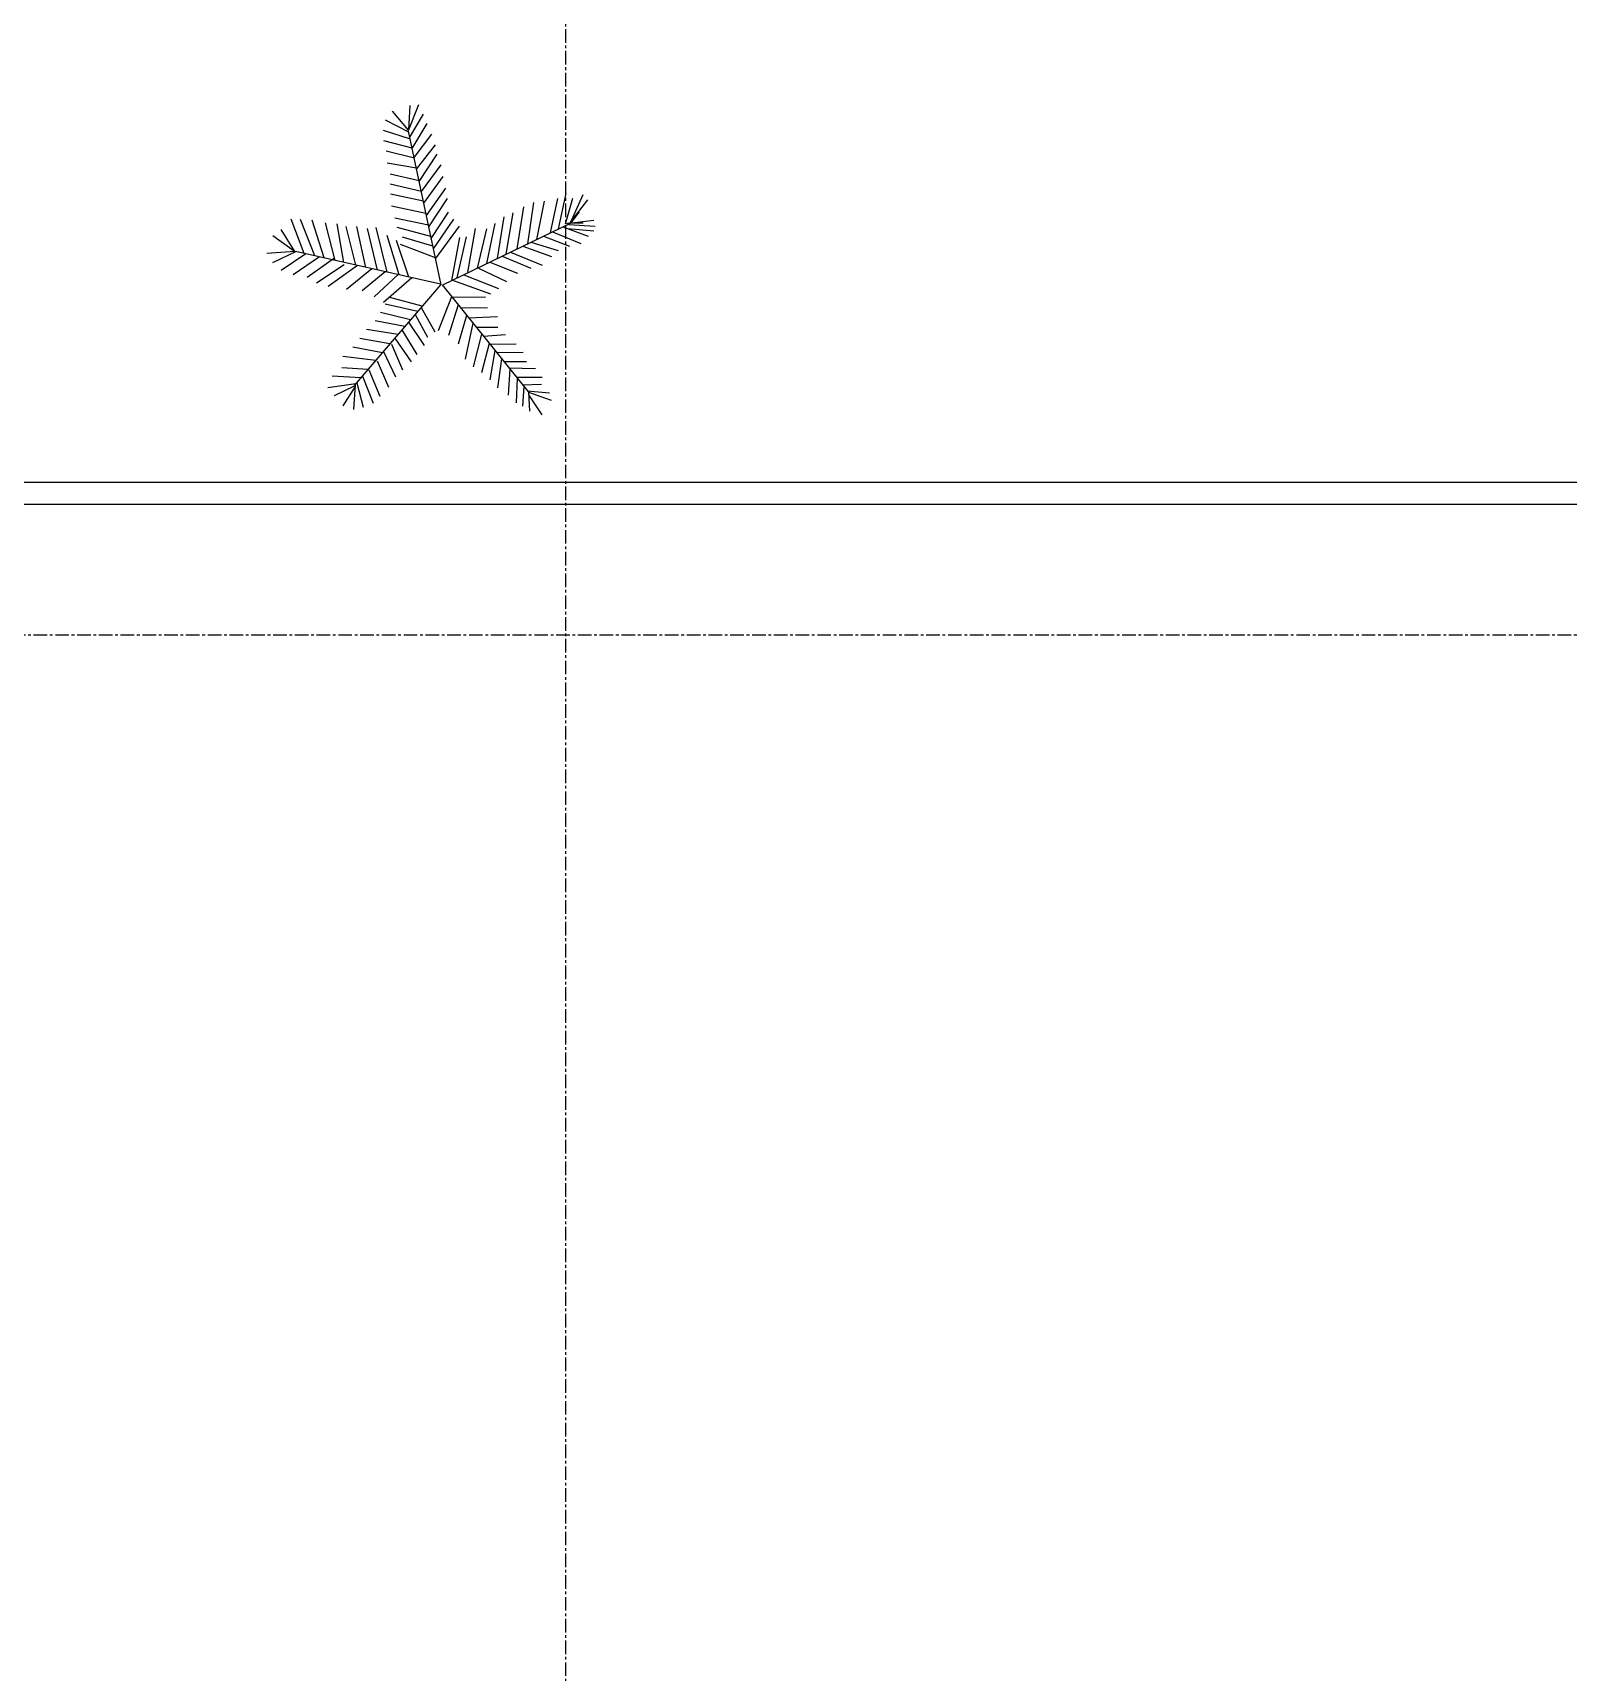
# Model space of a CAD drawing. Header units: inches. Extents: x 99023 to 109265, y 17199 to 18675.
# Drawn here: x 103474.4 to 103544.9, y 18018.8 to 18094.1 of the extents above; entities that cross this region are included whole.
import ezdxf

# ---------------------------------------------------------------- set-up
doc = ezdxf.new("R2010")
doc.units = ezdxf.units.IN
doc.linetypes.add('CENTER', pattern=[2, 1.25, -0.25, 0.25, -0.25])
doc.layers.get('0').update_dxf_attribs({"color": 255})
for name, color, linetype in [('HAT', 8, 'Continuous'), ('I-WALL-PATT', 7, 'Continuous'), ('PLAN', 1, 'Continuous')]:
    doc.layers.add(name, color=color, linetype=linetype)

# ---------------------------------------------------------------- blocks, each defined once
blk = doc.blocks.new('RTHTRHTRJ')
at = {"layer": 'HAT', "linetype": 'ByBlock'}
h = blk.add_hatch(dxfattribs=at)
h.set_pattern_fill('ANSI37', color=256, scale=15)
h.set_pattern_definition([(45, (-247990.6225, -54534.0869), (-1.325825215, 1.325825215), []), (135, (-247990.6225, -54534.0869), (-1.325825215, -1.325825215), [])])
h.paths.add_polyline_path([(103395.344, 17979.439), (103410.344, 17979.439), (103410.344, 17988.439), (103395.344, 17988.439)])
edge = h.paths.add_edge_path()
edge.add_arc((103590.344, 18066.439), 6, 0, 360)
edge = h.paths.add_edge_path()
edge.add_arc((103434.344, 18066.439), 6, 0, 360)
edge = h.paths.add_edge_path()
edge.add_arc((103590.344, 18175.939), 6, 0, 360)
edge = h.paths.add_edge_path()
edge.add_arc((103434.344, 18175.939), 6, 0, 360)
edge = h.paths.add_edge_path()
edge.add_arc((103962.344, 17926.605), 6, 0, 360)
edge = h.paths.add_edge_path()
edge.add_arc((103962.344, 17769.439), 6, 0, 360)
edge = h.paths.add_edge_path()
edge.add_arc((103737.559, 17769.439), 6, 0, 360)
edge = h.paths.add_edge_path()
edge.add_arc((103879.844, 17851.939), 6, 0, 360)
edge = h.paths.add_edge_path()
edge.add_arc((103756.883, 17851.939), 6, 0, 360)
edge = h.paths.add_edge_path()
edge.add_arc((103657.844, 17851.939), 6, 0, 360)
h.paths.add_polyline_path([(103884.344, 17979.439), (103866.344, 17979.439), (103866.344, 17988.439), (103884.344, 17988.439)])
h.paths.add_polyline_path([(103743.383, 17979.439), (103761.383, 17979.439), (103761.383, 17988.439), (103743.383, 17988.439)])
h.paths.add_polyline_path([(103578.344, 17979.439), (103593.344, 17979.439), (103593.344, 17988.439), (103578.344, 17988.439)])
h.paths.add_polyline_path([(103395.344, 17847.439), (103410.344, 17847.439), (103410.344, 17856.439), (103395.344, 17856.439)])
h.paths.add_polyline_path([(103578.344, 17862.439), (103578.344, 17847.439), (103587.344, 17847.439), (103587.344, 17862.439)])
h.paths.add_polyline_path([(103875.344, 18261.439), (103875.344, 18243.439), (103884.344, 18243.439), (103884.344, 18261.439)])
h.paths.add_polyline_path([(103752.383, 18261.439), (103752.383, 18243.439), (103761.383, 18243.439), (103761.383, 18261.439)])
h.paths.add_polyline_path([(103578.344, 18258.439), (103578.344, 18243.439), (103587.344, 18243.439), (103587.344, 18258.439)])
h.paths.add_polyline_path([(103494.344, 18258.439), (103494.344, 18243.439), (103503.344, 18243.439), (103503.344, 18258.439)])
h.paths.add_polyline_path([(103311.344, 18258.439), (103311.344, 18243.439), (103320.344, 18243.439), (103320.344, 18258.439)])
h.paths.add_polyline_path([(103197.344, 18171.439), (103215.344, 18171.439), (103215.344, 18180.439), (103197.344, 18180.439)])
h.paths.add_polyline_path([(103206.344, 18006.439), (103206.344, 17991.439), (103215.344, 17991.439), (103215.344, 18006.439)])
h.paths.add_polyline_path([(103206.344, 17862.439), (103206.344, 17847.439), (103215.344, 17847.439), (103215.344, 17862.439)])
h.paths.add_polyline_path([(103020.344, 17862.439), (103020.344, 17847.439), (103029.344, 17847.439), (103029.344, 17862.439)])
h.paths.add_polyline_path([(103020.344, 18006.439), (103020.344, 17991.439), (103029.344, 17991.439), (103029.344, 18006.439)])
h.paths.add_polyline_path([(103020.344, 18189.439), (103020.344, 18171.439), (103029.344, 18171.439), (103029.344, 18189.439)])
h.paths.add_polyline_path([(103020.344, 18414.439), (103020.344, 18399.439), (103029.344, 18399.439), (103029.344, 18414.439)])
h.paths.add_polyline_path([(103311.344, 18405.439), (103326.344, 18405.439), (103326.344, 18414.439), (103311.344, 18414.439)])
h.paths.add_polyline_path([(103200.344, 18405.439), (103215.344, 18405.439), (103215.344, 18414.439), (103200.344, 18414.439)])
h.paths.add_polyline_path([(103488.344, 18405.439), (103503.344, 18405.439), (103503.344, 18414.439), (103488.344, 18414.439)])
h.paths.add_polyline_path([(103578.344, 18405.439), (103593.344, 18405.439), (103593.344, 18414.439), (103578.344, 18414.439)])
h.paths.add_polyline_path([(103869.344, 18405.439), (103884.344, 18405.439), (103884.344, 18414.439), (103869.344, 18414.439)])
h.paths.add_polyline_path([(103746.383, 18405.439), (103761.383, 18405.439), (103761.383, 18414.439), (103746.383, 18414.439)])
at = {"layer": 'PLAN', "color": 8, "linetype": 'CENTER', "ltscale": 0.5}
for p, q in [((103498.844, 18474.261), (103498.844, 17734.899)), ((104003.036, 18066.439), (102936.899, 18066.439))]:
    blk.add_line(p, q, dxfattribs=at)
blk = doc.blocks.new('z_83')
at = {"color": 92, "linetype": 'Continuous'}
for p, q in [((-88.9, 430.3), (-133.6, 482.5)), ((-89.4, 429.3), (-60.3, 501.4)), ((-88.7, 431), (-85.1, 498.3)), ((-85.4, 410.6), (-47.4, 474.2)), ((-84.1, 404.4), (-159.4, 429.1)), ((-88.4, 424.7), (-153.2, 457.5)), ((1.5, -1.8), (-88.9, 427.1)), ((-78.7, 379), (-37, 448.6)), ((-73.4, 353.5), (-24.6, 418.7)), ((-78.9, 379.5), (-158.5, 400.3)), ((-72.9, 351.4), (-151.3, 371.2)), ((-66.6, 321.4), (-13.8, 388.7)), ((-67.1, 323.6), (-149.2, 337.4)), ((-59.2, 286.2), (-9.3, 362.5)), ((-53.4, 258.9), (2.3, 332.9)), ((-59.7, 288.6), (-140.8, 307.1)), ((-53.4, 258.8), (-140.3, 279.1)), ((-46.6, 226.6), (7.8, 301)), ((-47.8, 232), (-139.7, 251.7)), ((-39.3, 191.9), (14.8, 268.1)), ((-32.6, 160.2), (19.7, 239.3)), ((269.2, 125.1), (290.8, 231.4)), ((307.2, 143.4), (327.2, 239.5)), ((329.4, 154.1), (351.1, 252.7)), ((348.6, 168.9), (369.3, 239.7)), ((361.7, 169.7), (398.6, 250.7)), ((363.7, 174.3), (411.5, 235.7)), ((-40.5, 197.7), (-136.3, 217.6)), ((-33.5, 164.5), (-127.9, 184.3)), ((-25.7, 127.5), (22.6, 200.7)), ((158.7, 71.6), (177.8, 187.8)), ((183.3, 83.5), (202.6, 199.1)), ((214.3, 98.5), (232.2, 215.8)), ((243.9, 112.8), (260.3, 228.4)), ((364.9, 171.3), (387.8, 201.6)), ((-406.3, 91.7), (-445.1, 152.8)), ((-380.1, 85.7), (-416.6, 181.3)), ((-350.7, 79.1), (-390.7, 180.9)), ((-324.8, 73.3), (-358.6, 179)), ((-294.3, 66.4), (-321.3, 171.1)), ((-270.1, 60.9), (-288.7, 168.1)), ((-236.3, 53.3), (-263.7, 160.8)), ((-208.4, 47), (-233.9, 160.8)), ((-175.5, 39.6), (-203.6, 155.7)), ((-148.8, 33.6), (-179.9, 157.9)), ((-26.9, 133.2), (-121.3, 158.3)), ((-19.7, 98.7), (37.3, 181.5)), ((-13.8, 71.1), (53.1, 161.6)), ((6.4, -2), (364.9, 171.3)), ((76.4, 33.1), (97.4, 155.1)), ((103.3, 44.8), (129.8, 154.5)), ((129.5, 57.5), (153, 169.1)), ((313, 146.2), (391.8, 113.7)), ((341.7, 160.1), (412.5, 134)), ((364.9, 171.3), (348.6, 168.9)), ((355, 155.1), (428, 148.6)), ((358.4, 166.2), (432.2, 162.4)), ((364.9, 171.3), (398.4, 171.3)), ((366.2, 171.3), (427.8, 179)), ((-404.6, 89.8), (-467.8, 135)), ((-115.8, 26.1), (-148.6, 136.2)), ((-88.3, 19.9), (-122.5, 122)), ((-14.3, 73.3), (-111.5, 110.4)), ((-21.2, 106.1), (-105.8, 131.3)), ((31.8, 10.3), (54.2, 129.9)), ((46.5, 17.4), (72.6, 132.3)), ((230.1, 106.1), (310.3, 77.7)), ((252.3, 116.9), (328.3, 93.8)), ((287.8, 134), (360.5, 106.2)), ((-406.9, 91.5), (-484.5, 85.7)), ((-402.5, 90.8), (-468.8, 59.3)), ((-375.7, 84.8), (-444.9, 38.2)), ((-338.1, 76.3), (-411.7, 26.2)), ((0, 0), (-404.5, 91.3)), ((-296, 73.1), (-372.3, 18.3)), ((-268.9, 54.3), (-345.7, 3)), ((-231.6, 52.3), (-313.7, -6.1)), ((138.2, 61.7), (214.8, 30.4)), ((172.2, 78.2), (251.9, 44.7)), ((195.4, 89.4), (283.6, 53.4)), ((-191.4, 43.2), (-262.3, -14.6)), ((-154.8, 34.9), (-218.4, -18.5)), ((-117.9, 26.6), (-184.8, -35.7)), ((-79.7, 18), (-158.8, -51.2)), ((33.9, 11.3), (139.5, -27)), ((65, 26.4), (162.4, -12)), ((103.9, 45.2), (183.9, 7.7)), ((0.2, -1.8), (-240.5, -283.2)), ((-50.8, -61.4), (-141.8, -37.4)), ((31.2, -35.3), (-6.6, -130.5)), ((4.4, -2), (246.2, -302.4)), ((32.2, -36.5), (125.5, -35.3)), ((-83.6, -99.7), (-167.4, -79.2)), ((-63.7, -76.5), (-154.1, -56)), ((-71, -85), (-36.2, -147.6)), ((-54.2, -65.4), (-15.9, -133.4)), ((49.4, -58), (22.2, -143.5)), ((72.9, -87.1), (49.5, -167.3)), ((54.8, -64.7), (131.7, -66.4)), ((78.4, -94), (159, -90.5)), ((-118.1, -140.1), (-206.2, -126.1)), ((-99.2, -118), (-182.7, -102.7)), ((-107.6, -127.7), (-65.6, -196.7)), ((-89.2, -106.3), (-45.7, -170.7)), ((90.6, -109), (69, -209.5)), ((99.5, -120.1), (160.2, -120)), ((-162.1, -191.5), (-244.9, -176)), ((-141, -166.8), (-225.4, -151.2)), ((-136.8, -167.6), (-105.8, -239.3)), ((-127.1, -150.6), (-82.3, -217)), ((114.9, -139.3), (90.8, -230.4)), ((136.1, -165.5), (114.9, -247.8)), ((119.8, -145.4), (181.2, -140.7)), ((137.8, -167.7), (211.7, -166.4)), ((-180.8, -213.4), (-272.2, -202.2)), ((-176.3, -214), (-145.2, -287.8)), ((-158.7, -187.5), (-125.7, -258.4)), ((151.5, -184.7), (137.8, -267.3)), ((156.6, -191), (231.1, -189.4)), ((170.5, -208.3), (159, -289)), ((176.4, -215.7), (240.4, -216.2)), ((-222.2, -261.8), (-302.1, -256.4)), ((-202.3, -238.5), (-275.4, -233.4)), ((-218, -256.9), (-187.5, -331.7)), ((-199.9, -238.7), (-169.5, -312.8)), ((193.8, -237.2), (189.2, -310.2)), ((190.5, -233.2), (264.8, -235.3)), ((214.3, -262.7), (210.8, -331.5)), ((211.8, -259.6), (283.6, -259.4)), ((-236.3, -278.2), (-314.1, -289)), ((-241.3, -284.2), (-297, -312)), ((-238.5, -285.9), (-272.6, -339.8)), ((-238.2, -280.5), (-242.6, -349.9)), ((-233.5, -275), (-215.7, -343.6)), ((228.7, -280.6), (282.1, -278.9)), ((232.7, -285.6), (229.4, -340.8)), ((242.3, -297.5), (304.2, -303.2)), ((245.3, -301.2), (309, -324)), ((245.6, -301.6), (248.9, -354.6)), ((246.1, -308.6), (283.2, -364.8))]:
    blk.add_line(p, q, dxfattribs=at)
blk = doc.blocks.new('FEWFEWFEWF')
at = {"layer": 'HAT', "linetype": 'ByBlock'}
h = blk.add_hatch(dxfattribs=at)
h.set_pattern_fill('ANSI37', color=256, scale=15)
h.set_pattern_definition([(45, (-245054.2629, -54534.0869), (-1.325825215, 1.325825215), []), (135, (-245054.2629, -54534.0869), (-1.325825215, -1.325825215), [])])
h.paths.add_polyline_path([(106331.70369, 17979.43877), (106346.70369, 17979.43877), (106346.70369, 17988.43877), (106331.70369, 17988.43877)])
edge = h.paths.add_edge_path()
edge.add_arc((106526.70369, 18066.43877), 6, 0, 360)
edge = h.paths.add_edge_path()
edge.add_arc((106370.70369, 18066.43877), 6, 0, 360)
edge = h.paths.add_edge_path()
edge.add_arc((106526.70369, 18175.93877), 6, 0, 360)
edge = h.paths.add_edge_path()
edge.add_arc((106370.70369, 18175.93877), 6, 0, 360)
edge = h.paths.add_edge_path()
edge.add_arc((106898.70369, 17926.60544), 6, 0, 360)
edge = h.paths.add_edge_path()
edge.add_arc((106898.70369, 17769.43877), 6, 0, 360)
edge = h.paths.add_edge_path()
edge.add_arc((106673.91863, 17769.43877), 6, 0, 360)
edge = h.paths.add_edge_path()
edge.add_arc((106816.20369, 17851.93877), 6, 0, 360)
edge = h.paths.add_edge_path()
edge.add_arc((106693.24221, 17851.93877), 6, 0, 360)
edge = h.paths.add_edge_path()
edge.add_arc((106594.20369, 17851.93877), 6, 0, 360)
h.paths.add_polyline_path([(106820.70369, 17979.43877), (106802.70369, 17979.43877), (106802.70369, 17988.43877), (106820.70369, 17988.43877)])
h.paths.add_polyline_path([(106679.74221, 17979.43877), (106697.74221, 17979.43877), (106697.74221, 17988.43877), (106679.74221, 17988.43877)])
h.paths.add_polyline_path([(106514.70369, 17979.43877), (106529.70369, 17979.43877), (106529.70369, 17988.43877), (106514.70369, 17988.43877)])
h.paths.add_polyline_path([(106331.70369, 17847.43877), (106346.70369, 17847.43877), (106346.70369, 17856.43877), (106331.70369, 17856.43877)])
h.paths.add_polyline_path([(106514.70369, 17862.43877), (106514.70369, 17847.43877), (106523.70369, 17847.43877), (106523.70369, 17862.43877)])
h.paths.add_polyline_path([(106811.70369, 18261.43877), (106811.70369, 18243.43877), (106820.70369, 18243.43877), (106820.70369, 18261.43877)])
h.paths.add_polyline_path([(106688.74221, 18261.43877), (106688.74221, 18243.43877), (106697.74221, 18243.43877), (106697.74221, 18261.43877)])
h.paths.add_polyline_path([(106514.70369, 18258.43877), (106514.70369, 18243.43877), (106523.70369, 18243.43877), (106523.70369, 18258.43877)])
h.paths.add_polyline_path([(106430.70369, 18258.43877), (106430.70369, 18243.43877), (106439.70369, 18243.43877), (106439.70369, 18258.43877)])
h.paths.add_polyline_path([(106247.70369, 18258.43877), (106247.70369, 18243.43877), (106256.70369, 18243.43877), (106256.70369, 18258.43877)])
h.paths.add_polyline_path([(106133.70369, 18171.43877), (106151.70369, 18171.43877), (106151.70369, 18180.43877), (106133.70369, 18180.43877)])
h.paths.add_polyline_path([(106142.70369, 18006.43877), (106142.70369, 17991.43877), (106151.70369, 17991.43877), (106151.70369, 18006.43877)])
h.paths.add_polyline_path([(106142.70369, 17862.43877), (106142.70369, 17847.43877), (106151.70369, 17847.43877), (106151.70369, 17862.43877)])
h.paths.add_polyline_path([(105956.70369, 17862.43877), (105956.70369, 17847.43877), (105965.70369, 17847.43877), (105965.70369, 17862.43877)])
h.paths.add_polyline_path([(105956.70369, 18006.43877), (105956.70369, 17991.43877), (105965.70369, 17991.43877), (105965.70369, 18006.43877)])
h.paths.add_polyline_path([(105956.70369, 18189.43877), (105956.70369, 18171.43877), (105965.70369, 18171.43877), (105965.70369, 18189.43877)])
h.paths.add_polyline_path([(105956.70369, 18414.43877), (105956.70369, 18399.43877), (105965.70369, 18399.43877), (105965.70369, 18414.43877)])
h.paths.add_polyline_path([(106247.70369, 18405.43877), (106262.70369, 18405.43877), (106262.70369, 18414.43877), (106247.70369, 18414.43877)])
h.paths.add_polyline_path([(106136.70369, 18405.43877), (106151.70369, 18405.43877), (106151.70369, 18414.43877), (106136.70369, 18414.43877)])
h.paths.add_polyline_path([(106424.70369, 18405.43877), (106439.70369, 18405.43877), (106439.70369, 18414.43877), (106424.70369, 18414.43877)])
h.paths.add_polyline_path([(106514.70369, 18405.43877), (106529.70369, 18405.43877), (106529.70369, 18414.43877), (106514.70369, 18414.43877)])
h.paths.add_polyline_path([(106805.70369, 18405.43877), (106820.70369, 18405.43877), (106820.70369, 18414.43877), (106805.70369, 18414.43877)])
h.paths.add_polyline_path([(106682.74221, 18405.43877), (106697.74221, 18405.43877), (106697.74221, 18414.43877), (106682.74221, 18414.43877)])
at = {"layer": 'I-WALL-PATT', "color": 18, "true_color": 0x000000}
for points in [[(106376.70369, 18171.43877), (106520.70369, 18171.43877), (106520.70369, 18072.43877), (106376.70369, 18072.43877)], [(106377.70369, 18170.43877), (106519.70369, 18170.43877), (106519.70369, 18073.43877), (106377.70369, 18073.43877)]]:
    blk.add_lwpolyline(points, close=True, dxfattribs=at)
at = {"xscale": 0.01645320464247462, "yscale": 0.01645320464247462, "zscale": 0.01645320464247462}
blk.add_blockref('z_83', (106429.46016, 18082.55137), dxfattribs=at)

msp = doc.modelspace()

# ---------------------------------------------------------------- block references
at = {"color": 18, "lineweight": -2, "true_color": 0x000000}
for name, p in [('FEWFEWFEWF', (-2936.3595857, 0)), ('RTHTRHTRJ', (0, 0))]:
    msp.add_blockref(name, p, dxfattribs=at)

doc.saveas('drawing.dxf')
